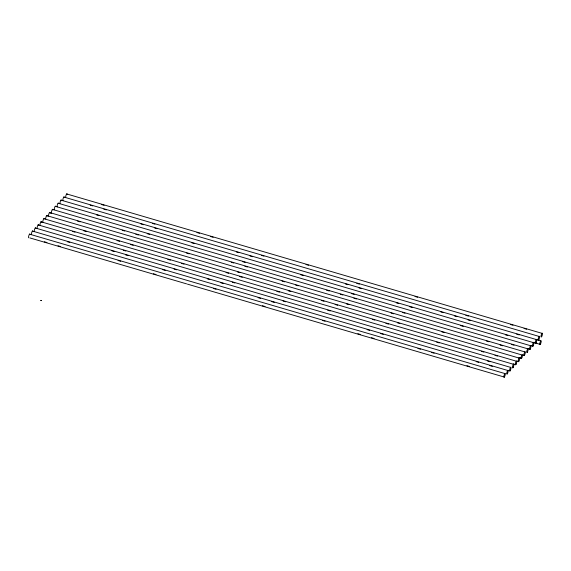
<?xml version="1.0" encoding="UTF-8"?>
<svg xmlns="http://www.w3.org/2000/svg" width="571" height="571" viewBox="0 0 571 571"><rect width="100%" height="100%" fill="white"/><g stroke="black" fill="none" stroke-linecap="round" stroke-linejoin="round"><path stroke-width="0.86" d="M40.662 300.439L41.44 300.51M41.433 300.66L40.948 300.367M504.379 376.689L504.628 376.296M507.241 373.598L507.491 373.206M510.096 370.5L510.346 370.108M512.951 367.41L513.201 367.017M515.806 364.312L516.056 363.927M518.661 361.222L518.911 360.829M521.773 357.739L521.516 358.131L519.817 357.632M524.378 355.034L524.628 354.641M527.233 351.943L527.483 351.55M530.088 348.845L530.338 348.453M532.943 345.755L533.193 345.362M535.798 342.664L536.048 342.272M538.653 339.567L538.91 339.174M541.515 336.476L541.765 336.083M540.259 344.035L540.509 343.642M49.691 212.755L51.183 213.368M66.679 193.933L542.015 333.343M101.545 204.554L104.1 205.303M196.952 232.533L199.507 233.282M210.585 236.53L213.14 237.286M305.992 264.516L308.547 265.265M415.024 296.492L417.587 297.241M510.438 324.478L512.994 325.227M524.064 328.475L526.619 329.224M63.824 197.031L539.16 336.44M90.168 205.146L92.723 205.895M103.801 209.143L106.356 209.892M152.357 223.389L154.912 224.139M261.39 255.365L263.952 256.115M356.804 283.352L359.359 284.101M465.836 315.328L468.391 316.077M536.89 339.445L538.596 339.945M60.969 200.121L536.305 339.531M536.504 339.659L540.766 340.908M140.98 223.982L143.535 224.731M154.613 227.979L157.168 228.728M236.387 251.961L238.942 252.71M250.019 255.965L252.575 256.714M345.426 283.944L347.982 284.693M359.059 287.941L361.614 288.69M440.833 311.923L443.389 312.672M454.466 315.92L457.021 316.669M468.092 319.917L470.647 320.666M516.648 334.163L519.203 334.913M534.299 342.286L536.854 343.035M533.186 342.286L535.741 343.035M533.385 342.414L540.202 344.413M58.114 203.219L533.442 342.621M96.385 214.832L98.94 215.581M191.792 242.818L194.347 243.567M300.831 274.794L303.387 275.543M396.238 302.78L398.794 303.529M409.864 306.777L412.419 307.526M505.271 334.756L507.833 335.505M531.18 345.633L532.886 346.133M55.251 206.309L530.587 345.719M147.197 233.667L149.752 234.417M242.604 261.646L245.159 262.396M351.636 293.63L354.198 294.379M460.676 325.606L463.231 326.355M527.468 348.474L530.024 349.224M52.396 209.4L527.732 348.81M122.187 230.263L124.742 231.012M135.819 234.26L138.375 235.009M231.226 262.246L233.782 262.995M244.859 266.243L247.414 266.992M326.633 290.225L329.189 290.974M340.266 294.222L342.821 294.971M353.892 298.219L356.447 298.968M402.448 312.458L405.003 313.208M511.488 344.441L514.043 345.191M49.541 212.498L524.877 351.907M77.592 221.113L80.147 221.862M186.631 253.096L189.187 253.845M282.038 281.075L284.594 281.824M295.671 285.072L298.226 285.821M391.078 313.058L393.633 313.807M486.485 341.037L489.04 341.786M500.11 345.034L502.666 345.783M522.608 354.912L524.314 355.412M46.686 215.588L522.022 354.998M237.443 271.932L239.998 272.681M346.476 303.908L349.031 304.657M441.883 331.887L444.445 332.636M518.903 357.753L521.459 358.502M43.831 218.686L519.167 358.096M83.809 230.798L86.364 231.548M117.026 240.541L119.582 241.297M130.659 244.545L133.214 245.294M226.066 272.524L228.621 273.273M239.699 276.521L242.254 277.27M288.255 290.76L290.81 291.51M321.473 300.503L324.028 301.252M335.106 304.5L337.661 305.249M397.288 322.743L399.843 323.493M516.898 361.1L518.604 361.6M40.976 221.776L516.305 361.186M72.431 231.398L74.987 232.147M167.838 259.377L170.394 260.126M181.471 263.374L184.026 264.123M276.878 291.36L279.433 292.109M372.285 319.339L374.84 320.088M385.917 323.336L388.473 324.085M481.324 351.315L483.88 352.064M494.95 355.312L497.505 356.061M513.193 363.941L514.892 364.441M38.114 224.867L513.45 364.277M123.243 250.226L125.798 250.976M232.283 282.21L234.838 282.959M327.69 310.189L330.245 310.938M436.722 342.172L439.277 342.921M35.259 227.965L510.595 367.374M111.866 250.826L114.421 251.575M125.499 254.823L128.054 255.572M174.055 269.062L176.61 269.812M207.273 278.805L209.828 279.554M220.906 282.802L223.461 283.551M283.088 301.038L285.643 301.788M487.534 361L490.089 361.75M508.333 370.379L510.031 370.879M32.404 231.055L507.74 370.465M67.271 241.676L69.826 242.425M162.678 269.655L165.233 270.404M258.085 297.641L260.64 298.39M271.717 301.638L274.273 302.387M367.124 329.617L369.68 330.366M380.75 333.614L383.305 334.363M476.164 361.6L478.719 362.349M489.79 365.597L492.345 366.346M29.549 234.153L504.885 373.562M118.083 260.512L120.638 261.261M213.49 288.491L216.045 289.24M322.529 320.467L325.085 321.216M417.936 348.453L420.492 349.202M431.562 352.45L434.117 353.199M44.381 241.776L46.936 242.525M58.006 245.773L60.562 246.522M153.413 273.759L155.976 274.508M262.453 305.735L265.008 306.484M357.86 333.714L360.415 334.47M371.493 337.718L374.048 338.467M466.9 365.697L469.455 366.446M29.835 237.907L186.581 283.873M187.431 284.122L504.321 377.067M54.274 209.743A1.984 0.485 -73.7 0 1 54.773 207.159A1.984 0.485 -73.7 0 1 55.672 206.381M39.991 225.21A1.984 0.485 -73.7 0 1 40.655 222.276A1.984 0.485 -73.7 0 1 41.412 222.405M57.286 206.873A1.984 0.485 -73.7 0 1 57.478 204.461A1.984 0.485 -73.7 0 1 58.527 203.29M37.293 228.528A1.984 0.485 -73.7 0 1 37.636 225.723A1.984 0.485 -73.7 0 1 38.55 225.502M62.996 200.685A1.984 0.485 -73.7 0 1 63.195 198.273A1.984 0.485 -73.7 0 1 64.245 197.102M51.576 213.062A1.984 0.485 -73.7 0 1 51.918 210.249A1.984 0.485 -73.7 0 1 52.832 210.035M28.721 237.807A1.984 0.485 -73.7 0 1 28.914 235.395A1.984 0.485 -73.7 0 1 29.97 234.224M48.713 216.152A1.984 0.485 -73.7 0 1 48.913 213.74A1.984 0.485 -73.7 0 1 49.962 212.569M65.701 197.366A1.984 0.485 -73.7 0 1 66.357 194.433A1.984 0.485 -73.7 0 1 67.114 194.568M59.984 203.554A1.984 0.485 -73.7 0 1 60.647 200.621A1.984 0.485 -73.7 0 1 61.404 200.756M31.426 234.488A1.984 0.485 -73.7 0 1 32.083 231.555A1.984 0.485 -73.7 0 1 32.84 231.69M34.431 231.619A1.984 0.485 -73.7 0 1 34.631 229.207A1.984 0.485 -73.7 0 1 35.68 228.036M43.003 222.34A1.984 0.485 -73.7 0 1 43.196 219.928A1.984 0.485 -73.7 0 1 44.245 218.757M45.701 219.021A1.984 0.485 -73.7 0 1 46.365 216.088A1.984 0.485 -73.7 0 1 47.122 216.223M530.131 349.095A1.984 0.485 -73.7 0 0 531.009 345.79A1.984 0.485 -73.7 0 0 529.788 347.532A1.984 0.485 -73.7 0 0 530.131 349.095M515.849 364.562A1.984 0.485 -73.7 0 0 516.726 361.257A1.984 0.485 -73.7 0 0 515.506 362.999A1.984 0.485 -73.7 0 0 515.849 364.562M532.986 345.997A1.984 0.485 -73.7 0 0 533.864 342.7A1.984 0.485 -73.7 0 0 532.643 344.434A1.984 0.485 -73.7 0 0 532.986 345.997M512.994 367.653A1.984 0.485 -73.7 0 0 513.871 364.355A1.984 0.485 -73.7 0 0 512.651 366.09A1.984 0.485 -73.7 0 0 512.994 367.653M538.696 339.809A1.984 0.485 -73.7 0 0 539.574 336.512A1.984 0.485 -73.7 0 0 538.353 338.246A1.984 0.485 -73.7 0 0 538.696 339.809M527.276 352.186A1.984 0.485 -73.7 0 0 528.154 348.888A1.984 0.485 -73.7 0 0 526.933 350.623A1.984 0.485 -73.7 0 0 527.276 352.186M504.421 376.931A1.984 0.485 -73.7 0 0 505.299 373.634A1.984 0.485 -73.7 0 0 504.079 375.368A1.984 0.485 -73.7 0 0 504.421 376.931M524.421 355.276A1.984 0.485 -73.7 0 0 525.299 351.979A1.984 0.485 -73.7 0 0 524.071 353.713A1.984 0.485 -73.7 0 0 524.421 355.276M540.302 344.284A1.984 0.485 -73.7 0 0 541.18 340.98A1.984 0.485 -73.7 0 0 539.959 342.721A1.984 0.485 -73.7 0 0 540.302 344.284M541.558 336.719A1.984 0.485 -73.7 0 0 542.436 333.414A1.984 0.485 -73.7 0 0 541.208 335.156A1.984 0.485 -73.7 0 0 541.558 336.719M535.841 342.907A1.984 0.485 -73.7 0 0 536.719 339.602A1.984 0.485 -73.7 0 0 535.498 341.344A1.984 0.485 -73.7 0 0 535.841 342.907M507.284 373.841A1.984 0.485 -73.7 0 0 508.161 370.536A1.984 0.485 -73.7 0 0 506.934 372.278A1.984 0.485 -73.7 0 0 507.284 373.841M510.139 370.743A1.984 0.485 -73.7 0 0 511.016 367.446A1.984 0.485 -73.7 0 0 509.796 369.18A1.984 0.485 -73.7 0 0 510.139 370.743M518.704 361.464A1.984 0.485 -73.7 0 0 519.581 358.167A1.984 0.485 -73.7 0 0 518.361 359.901A1.984 0.485 -73.7 0 0 518.704 361.464M521.559 358.374A1.984 0.485 -73.7 0 0 522.436 355.069A1.984 0.485 -73.7 0 0 521.216 356.811A1.984 0.485 -73.7 0 0 521.559 358.374"/></g></svg>
